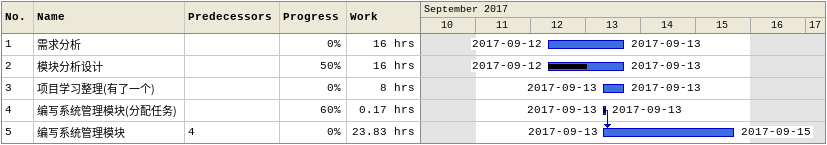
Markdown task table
| ID | Task | Start | Finish | Predecessors | % complete | Work (h) |
|---|---|---|---|---|---|---|
| 1 | 需求分析 | 2017-09-12 | 2017-09-13 |  | 0 | 16 |
| 2 | 模块分析设计 | 2017-09-12 | 2017-09-13 |  | 50 | 16 |
| 3 | 项目学习整理(有了一个) | 2017-09-13 | 2017-09-13 |  | 0 | 8 |
| 4 | 编写系统管理模块(分配任务) | 2017-09-13 | 2017-09-13 |  | 60 | 0.17 |
| 5 | 编写系统管理模块 | 2017-09-13 | 2017-09-15 | 4 | 0 | 23.83 |
